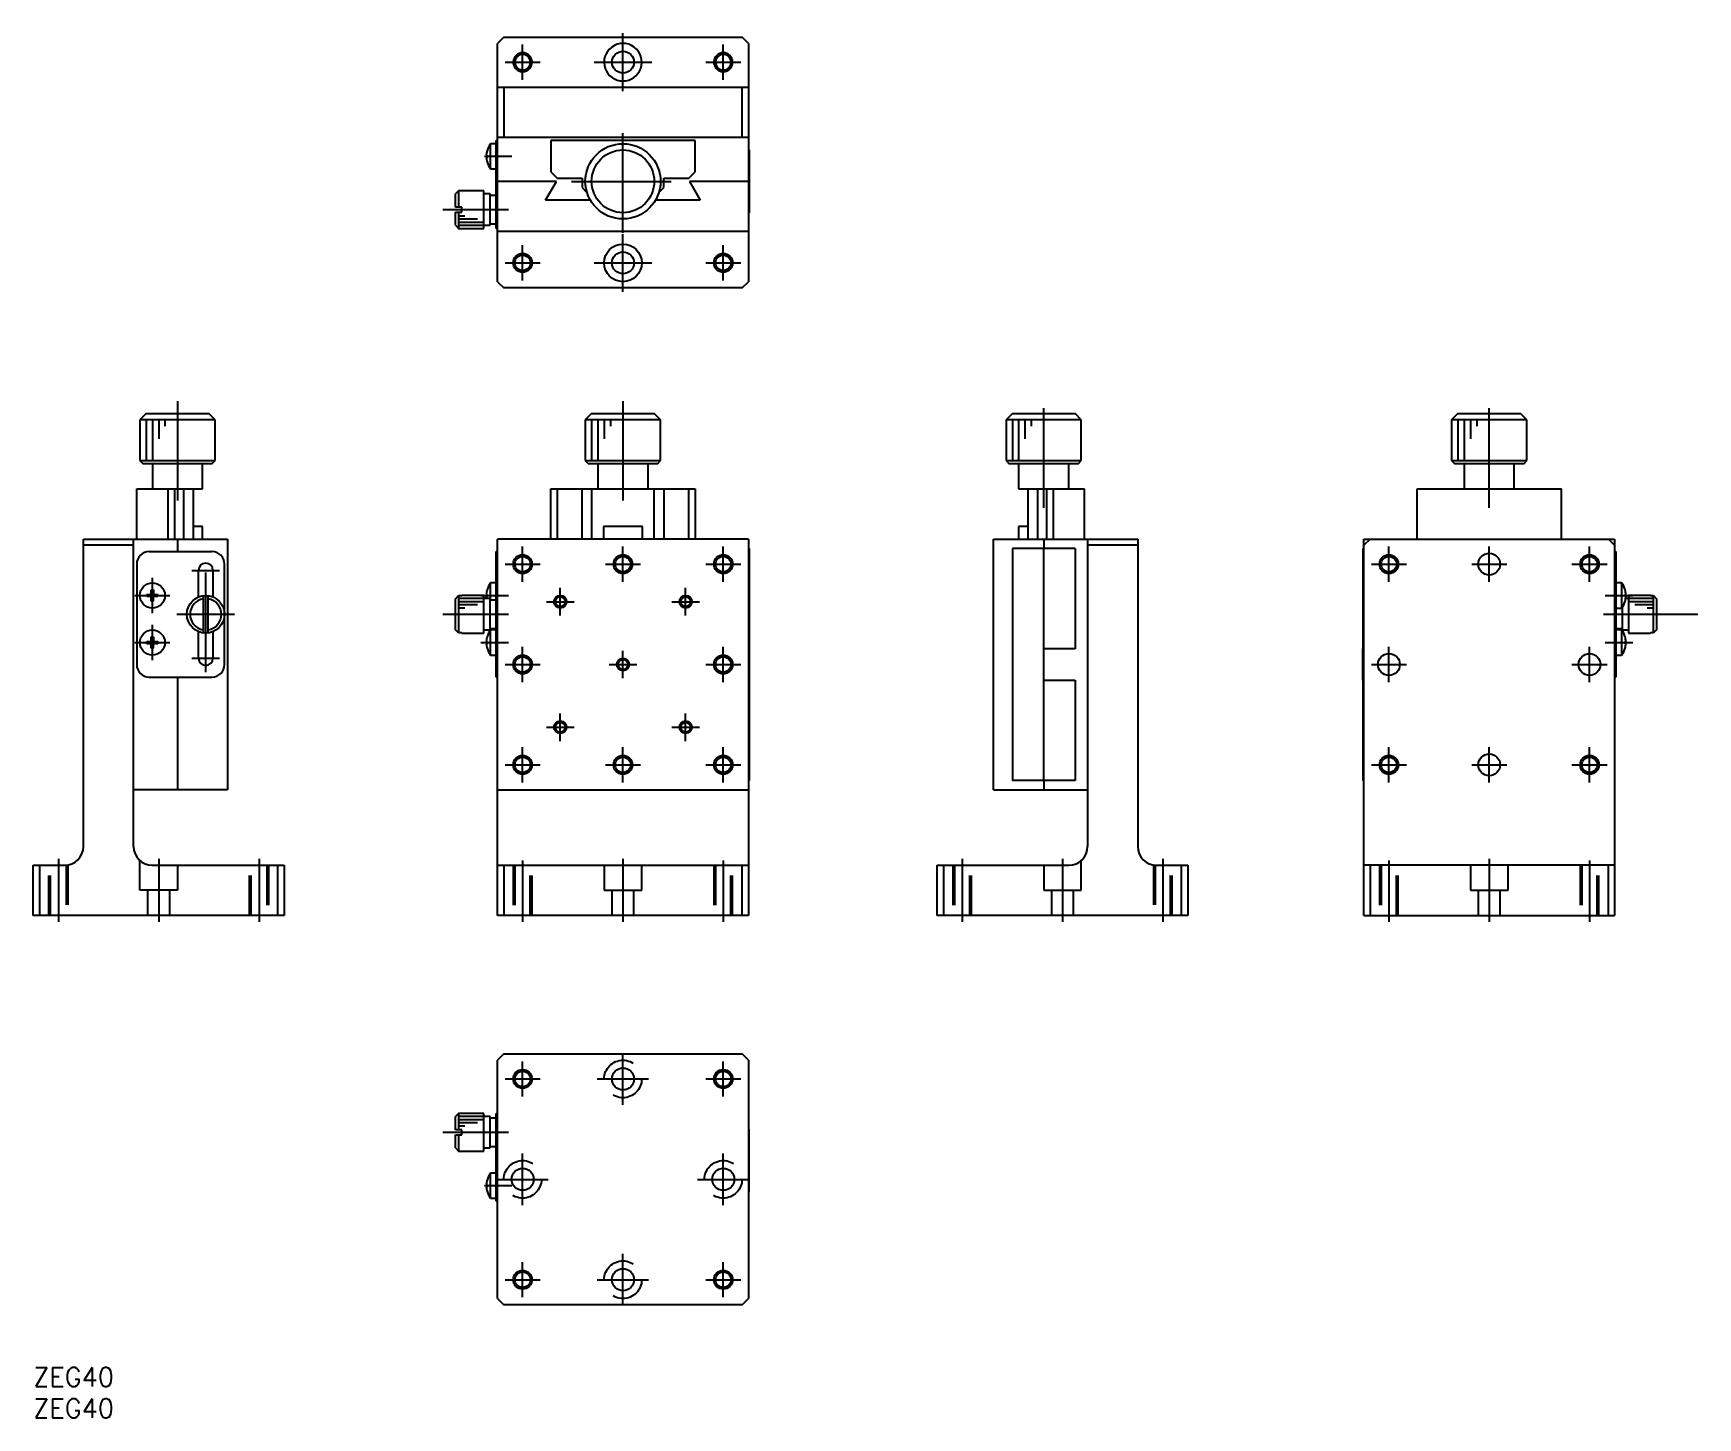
# Model space of a CAD drawing. Extents: x 0 to 265, y -8 to 213.
import ezdxf

# ---------------------------------------------------------------- set-up
doc = ezdxf.new("R2010")
doc.units = 0
doc.header["$LTSCALE"] = 0.5
doc.linetypes.add('CENTER', pattern=[50.8, 31.75, -6.35, 6.35, -6.35])
doc.linetypes.add('DASHED', pattern=[19.05, 12.7, -6.35])
for name, color, linetype in [('MSM_CENTER', 1, 'CENTER'), ('MSM_CONTINUOUS', 7, 'CONTINUOUS'), ('MSM_DASHED', 4, 'DASHED'), ('MSM_NARROW', 5, 'CONTINUOUS'), ('MSM_PART_NUMBER', 7, 'CONTINUOUS')]:
    doc.layers.add(name, color=color, linetype=linetype)
doc.styles.get("Standard").update_dxf_attribs({"font": 'txt.shx', "height": 3, "bigfont": 'bigfont.shx'})

# ---------------------------------------------------------------- blocks, each defined once
blk = doc.blocks.new('*U2')
at = {"layer": 'MSM_PART_NUMBER'}
blk.add_text('ZEG40', height=3, dxfattribs=at).set_placement((0, -3))
blk = doc.blocks.new('*U3')
at = {"layer": 'MSM_PART_NUMBER'}
blk.add_text('ZEG40', height=3, dxfattribs=at).set_placement((0, -8))

msp = doc.modelspace()

# ---------------------------------------------------------------- linework, layer by layer
at = {"layer": 'MSM_CENTER'}
for p, q in [((94.043134, 203.506027), (94.043134, 212.706042)), ((78.043134, 205.30611), (78.043134, 210.906841)), ((110.043134, 205.30611), (110.043134, 210.906841)), ((75.242768, 208.106475), (80.843499, 208.106475)), ((89.443127, 208.106034), (98.643141, 208.106034)), ((107.242768, 208.106475), (112.843499, 208.106475)), ((94.043136, 180.90602), (94.043136, 197.30602)), ((71.945135, 193.106019), (76.345135, 193.106019)), ((85.843136, 189.10602), (102.243136, 189.10602)), ((65.343134, 184.606019), (75.793134, 184.606019)), ((94.043134, 171.506019), (94.043134, 180.706019)), ((78.043134, 173.306019), (78.043134, 178.906019)), ((110.043134, 173.306019), (110.043134, 178.906019)), ((75.243134, 176.106019), (80.843134, 176.106019)), ((89.443134, 176.106019), (98.643134, 176.106019)), ((107.243134, 176.106019), (112.843134, 176.106019)), ((22.999999, 154.078997), (22.999999, 137.078997)), ((94.043136, 154.078997), (94.043136, 137.078997)), ((161.151239, 137.078997), (161.151239, 154.078997)), ((232.207365, 137.078997), (232.207365, 154.078997)), ((78.043135, 125.278996), (78.043135, 130.878996)), ((94.043135, 125.278996), (94.043135, 130.878996)), ((110.043135, 125.278996), (110.043135, 130.878996)), ((216.207367, 125.278997), (216.207367, 130.878997)), ((232.207367, 125.278997), (232.207367, 130.878997)), ((248.207367, 125.278997), (248.207367, 130.878997)), ((27.5, 110.878997), (27.5, 129.278997)), ((75.243135, 128.078996), (80.843135, 128.078996)), ((91.243135, 128.078996), (96.843135, 128.078996)), ((107.243135, 128.078996), (112.843135, 128.078996)), ((213.407367, 128.078997), (219.007367, 128.078997)), ((229.407367, 128.078997), (235.007367, 128.078997)), ((245.407367, 128.078997), (251.007367, 128.078997)), ((19, 120.278997), (19, 125.878997)), ((25.3, 127.078997), (29.7, 127.078997)), ((16.2, 123.078997), (21.8, 123.078997)), ((71.373612, 123.078997), (75.773612, 123.078997)), ((84.043135, 119.878996), (84.043135, 124.278996)), ((104.043135, 119.878996), (104.043135, 124.278996)), ((250.687625, 123.078997), (255.087625, 123.078997)), ((22.9, 120.078996), (32.1, 120.078996)), ((65.343134, 120.078996), (75.793134, 120.078996)), ((81.843135, 122.078996), (86.243135, 122.078996)), ((101.843135, 122.078996), (106.243135, 122.078996)), ((250.457366, 120.078996), (265.457366, 120.078996)), ((19, 112.778997), (19, 118.378997)), ((16.2, 115.578997), (21.8, 115.578997)), ((71.373612, 115.578997), (75.773612, 115.578997)), ((78.043135, 109.278996), (78.043135, 114.878996)), ((94.043135, 109.878996), (94.043135, 114.278996)), ((110.043135, 109.278996), (110.043135, 114.878996)), ((216.207367, 109.278997), (216.207367, 114.878997)), ((248.207367, 109.278997), (248.207367, 114.878997)), ((250.687625, 115.578997), (255.087625, 115.578997)), ((25.3, 113.078997), (29.7, 113.078997)), ((75.243135, 112.078996), (80.843135, 112.078996)), ((91.843135, 112.078996), (96.243135, 112.078996)), ((107.243135, 112.078996), (112.843135, 112.078996)), ((213.407367, 112.078997), (219.007367, 112.078997)), ((245.407367, 112.078997), (251.007367, 112.078997)), ((84.043135, 99.878996), (84.043135, 104.278996)), ((104.043135, 99.878996), (104.043135, 104.278996)), ((81.843135, 102.078996), (86.243135, 102.078996)), ((101.843135, 102.078996), (106.243135, 102.078996)), ((78.043135, 93.278996), (78.043135, 98.878996)), ((94.043135, 93.278996), (94.043135, 98.878996)), ((110.043135, 93.278996), (110.043135, 98.878996)), ((216.207367, 93.278997), (216.207367, 98.878997)), ((232.207367, 93.278997), (232.207367, 98.878997)), ((248.207367, 93.278997), (248.207367, 98.878997)), ((75.243135, 96.078996), (80.843135, 96.078996)), ((91.243135, 96.078996), (96.843135, 96.078996)), ((107.243135, 96.078996), (112.843135, 96.078996)), ((213.407367, 96.078997), (219.007367, 96.078997)), ((229.407367, 96.078997), (235.007367, 96.078997)), ((245.407367, 96.078997), (251.007367, 96.078997)), ((4, 81.078997), (4, 71.078997)), ((20, 81.078997), (20, 71.078997)), ((36, 81.078997), (36, 71.078997)), ((78.043134, 80.836766), (78.043134, 71.078997)), ((94.043134, 81.078997), (94.043134, 71.078997)), ((110.043134, 80.828729), (110.043134, 71.078997)), ((148.151238, 81.078997), (148.151238, 71.078997)), ((164.151238, 81.078997), (164.151238, 71.078997)), ((180.151238, 81.078997), (180.151238, 71.078997)), ((216.207367, 80.836766), (216.207367, 71.078997)), ((232.207367, 81.078997), (232.207367, 71.078997)), ((248.207367, 80.828729), (248.207367, 71.078997)), ((78.043134, 43.2), (78.043134, 48.8)), ((94.043134, 41.9), (94.043134, 50.1)), ((110.043134, 43.2), (110.043134, 48.8)), ((75.243134, 46), (80.843134, 46)), ((89.943134, 46), (98.143134, 46)), ((107.243134, 46), (112.843134, 46)), ((65.343134, 37.5), (75.793134, 37.5)), ((78.043134, 25.9), (78.043134, 34.1)), ((110.043134, 25.9), (110.043134, 34.1)), ((73.943134, 30), (82.143134, 30)), ((105.943134, 30), (114.143134, 30)), ((71.945135, 29), (76.345135, 29)), ((78.043134, 11.2), (78.043134, 16.8)), ((94.043134, 9.9), (94.043134, 18.1)), ((110.043134, 11.2), (110.043134, 16.8)), ((75.243134, 14), (80.843134, 14)), ((89.943134, 14), (98.143134, 14)), ((107.243134, 14), (112.843134, 14))]:
    msp.add_line(p, q, dxfattribs=at)
at = {"layer": 'MSM_CONTINUOUS'}
for p, q in [((75.043134, 212.106019), (74.043134, 211.106019)), ((74.043134, 173.106019), (74.043134, 211.106019)), ((75.043134, 212.106019), (113.043134, 212.106019)), ((114.043134, 211.106019), (113.043134, 212.106019)), ((114.043134, 211.106019), (114.043134, 173.106019)), ((78.721808, 207.056304), (78.793134, 207.106019)), ((110.721808, 207.056304), (110.793134, 207.106019)), ((78.492051, 206.939411), (78.622433, 206.998361)), ((78.622433, 206.998361), (78.721808, 207.056304)), ((110.492051, 206.939411), (110.622433, 206.998361)), ((110.622433, 206.998361), (110.721808, 207.056304)), ((74.043134, 204.106019), (114.043134, 204.106019)), ((75.043134, 204.106019), (75.043134, 196.106019)), ((113.043134, 196.106019), (113.043134, 204.106019)), ((72.36899, 193.994635), (72.373612, 193.99238)), ((73.843134, 195.106019), (72.945135, 195.106019)), ((72.945135, 191.106019), (72.945135, 195.106019)), ((73.843134, 195.606019), (74.043134, 195.606019)), ((73.843134, 181.606019), (73.843134, 195.606019)), ((114.043135, 196.106019), (74.043134, 196.106019)), ((82.543136, 195.606021), (82.543136, 190.60602)), ((105.543136, 195.606021), (82.543136, 195.606021)), ((105.543136, 190.60602), (105.543136, 195.606021)), ((114.043135, 194.106019), (114.193135, 194.106019)), ((114.193135, 194.106019), (114.193135, 184.106019)), ((72.253275, 193.286019), (72.373612, 193.286019)), ((72.373612, 192.926019), (72.253275, 192.926019)), ((72.373612, 192.219657), (72.36899, 192.217403)), ((72.373612, 193.286019), (72.373612, 192.926019)), ((72.945135, 191.106019), (73.843134, 191.106019)), ((83.433136, 189.106019), (74.043134, 189.106019)), ((81.701085, 186.106019), (83.433136, 189.106019)), ((82.543136, 190.60602), (83.543136, 189.60602)), ((83.543136, 189.60602), (87.543137, 189.60602)), ((87.543137, 189.60602), (87.543137, 188.106021)), ((100.543135, 188.106021), (100.543135, 189.60602)), ((100.543135, 189.60602), (104.543136, 189.60602)), ((104.543136, 189.60602), (105.543136, 190.60602)), ((114.193135, 189.106019), (104.653135, 189.106019)), ((104.653136, 189.106019), (106.385187, 186.106019)), ((67.843134, 187.606019), (67.343134, 187.106019)), ((67.343134, 185.006019), (67.343134, 187.106019)), ((67.843134, 187.606019), (67.843134, 185.006019)), ((71.843134, 187.606019), (67.843134, 187.606019)), ((71.843134, 181.606019), (71.843134, 187.606019)), ((72.843134, 187.106019), (71.843134, 187.106019)), ((72.843134, 182.106019), (72.843134, 187.106019)), ((73.843134, 186.85602), (72.843134, 186.85602)), ((88.846984, 186.106019), (81.701084, 186.106019)), ((87.543137, 188.106021), (88.308821, 187.340336)), ((106.385187, 186.106019), (99.239288, 186.106019)), ((99.77745, 187.340336), (100.543135, 188.106021)), ((68.343134, 185.006019), (67.343134, 185.006019)), ((67.343134, 182.106019), (67.343134, 184.206019)), ((67.343134, 184.206019), (68.343134, 184.206019)), ((67.843134, 184.206019), (67.843134, 181.606019)), ((68.343134, 184.206019), (68.343134, 185.006019)), ((114.043135, 184.106019), (114.193135, 184.106019)), ((67.343134, 182.106019), (67.843134, 181.606019)), ((67.843134, 181.606019), (71.843134, 181.606019)), ((71.843134, 182.106019), (72.843134, 182.106019)), ((72.843134, 182.35602), (73.843134, 182.35602)), ((74.043134, 181.606019), (73.843134, 181.606019)), ((114.043135, 181.106019), (74.043135, 181.106019)), ((74.043134, 173.106019), (75.043134, 172.106019)), ((113.043134, 172.106019), (114.043134, 173.106019)), ((113.043134, 172.106019), (75.043134, 172.106019)), ((17.999999, 152.078997), (16.999999, 151.078997)), ((17.999999, 152.078997), (27.999999, 152.078997)), ((28.999999, 151.078997), (27.999999, 152.078997)), ((89.043136, 152.078997), (88.043136, 151.078997)), ((89.043136, 152.078997), (99.043136, 152.078997)), ((100.043136, 151.078997), (99.043136, 152.078997)), ((156.151239, 152.078997), (155.151239, 151.078997)), ((156.151239, 152.078997), (166.151239, 152.078997)), ((167.151239, 151.078997), (166.151239, 152.078997)), ((227.207365, 152.078997), (226.207365, 151.078997)), ((227.207365, 152.078997), (237.207365, 152.078997)), ((238.207365, 151.078997), (237.207365, 152.078997)), ((28.999999, 151.078997), (16.999999, 151.078997)), ((16.999999, 151.078997), (16.999999, 144.578997)), ((28.999999, 144.578997), (28.999999, 151.078997)), ((100.043136, 151.078997), (88.043136, 151.078997)), ((88.043136, 151.078997), (88.043136, 144.578997)), ((100.043136, 144.578997), (100.043136, 151.078997)), ((167.151239, 151.078997), (155.151239, 151.078997)), ((155.151239, 151.078997), (155.151239, 144.578997)), ((167.151239, 144.578997), (167.151239, 151.078997)), ((226.207365, 151.078997), (226.207365, 144.578997)), ((238.207365, 151.078997), (226.207365, 151.078997)), ((238.207365, 144.578997), (238.207365, 151.078997)), ((16.999999, 144.578997), (28.999999, 144.578997)), ((16.999999, 144.578997), (17.499999, 144.078997)), ((28.499999, 144.078997), (17.499999, 144.078997)), ((18.999999, 144.078997), (18.999999, 140.078997)), ((26.999999, 140.078997), (26.999999, 144.078997)), ((28.499999, 144.078997), (28.999999, 144.578997)), ((88.043136, 144.578997), (100.043136, 144.578997)), ((88.043136, 144.578997), (88.543136, 144.078997)), ((99.543136, 144.078997), (88.543136, 144.078997)), ((90.043136, 144.078997), (90.043136, 140.078997)), ((98.043136, 140.078997), (98.043136, 144.078997)), ((99.543136, 144.078997), (100.043136, 144.578997)), ((155.151239, 144.578997), (167.151239, 144.578997)), ((155.151239, 144.578997), (155.651239, 144.078997)), ((166.651239, 144.078997), (155.651239, 144.078997)), ((157.151239, 144.078997), (157.151239, 140.078997)), ((165.151239, 140.078997), (165.151239, 144.078997)), ((166.651239, 144.078997), (167.151239, 144.578997)), ((226.207365, 144.578997), (226.707365, 144.078997)), ((226.207365, 144.578997), (238.207365, 144.578997)), ((237.707365, 144.078997), (226.707365, 144.078997)), ((228.207365, 144.078997), (228.207365, 140.078997)), ((236.207365, 140.078997), (236.207365, 144.078997)), ((237.707365, 144.078997), (238.207365, 144.578997)), ((16.499998, 132.078997), (16.499998, 140.078997)), ((16.499998, 140.078997), (26.999999, 140.078997)), ((21.499999, 132.078997), (21.499999, 140.078997)), ((22.499999, 140.078997), (22.499999, 132.078997)), ((23.999998, 132.078997), (23.999998, 140.078997)), ((25.499998, 140.078997), (25.499998, 132.078997)), ((82.543136, 132.078997), (82.543136, 140.078997)), ((82.543136, 140.078997), (105.543136, 140.078997)), ((83.543136, 140.078997), (83.543136, 132.078997)), ((87.543137, 132.078997), (87.543137, 140.078997)), ((89.043137, 140.078997), (89.043137, 132.078997)), ((99.043135, 132.078997), (99.043135, 140.078997)), ((100.543135, 140.078997), (100.543135, 132.078997)), ((104.543136, 132.078997), (104.543136, 140.078997)), ((105.543136, 140.078997), (105.543136, 132.078997)), ((157.151239, 140.078997), (167.65124, 140.078997)), ((158.65124, 132.078997), (158.65124, 140.078997)), ((160.15124, 140.078997), (160.15124, 132.078997)), ((161.651239, 132.078997), (161.651239, 140.078997)), ((162.651239, 140.078997), (162.651239, 132.078997)), ((167.65124, 132.078997), (167.65124, 140.078997)), ((220.707365, 132.078997), (220.707365, 140.078997)), ((220.707365, 140.078997), (243.707365, 140.078997)), ((243.707365, 132.078997), (243.707365, 140.078997)), ((26.999999, 134.078997), (25.499998, 134.078997)), ((26.999999, 132.078997), (26.999999, 134.078997)), ((90.920636, 134.078997), (90.920636, 132.078997)), ((97.165636, 134.078997), (90.920636, 134.078997)), ((97.165636, 132.078997), (97.165636, 134.078997)), ((158.65124, 134.078997), (157.151239, 134.078997)), ((157.151239, 134.078997), (157.151239, 132.078997)), ((8, 132.078997), (31, 132.078997)), ((8, 83.078997), (8, 132.078997)), ((16, 131.078997), (8, 131.078997)), ((16, 83.078997), (16, 132.078997)), ((18.5, 130.078997), (28.5, 130.078997)), ((23, 132.078997), (23, 130.078997)), ((31, 132.078996), (31, 92.078996)), ((73.843134, 130.078997), (74.043134, 130.078997)), ((73.843134, 110.078997), (73.843134, 130.078997)), ((74.043134, 72.078997), (74.043134, 132.078996)), ((114.043135, 132.078996), (74.043135, 132.078996)), ((114.043134, 132.078996), (114.043134, 72.078997)), ((114.043135, 130.578996), (114.193135, 130.578996)), ((114.193135, 130.578996), (114.193135, 93.578996)), ((153.151238, 132.078997), (176.151238, 132.078997)), ((153.151238, 92.078996), (153.151238, 132.078996)), ((156.151238, 130.578996), (156.151238, 93.578996)), ((166.151238, 130.578996), (156.151238, 130.578996)), ((161.151238, 132.078997), (161.151238, 130.588996)), ((161.151238, 93.578996), (161.151238, 130.578996)), ((166.151238, 130.578996), (166.151238, 114.578996)), ((168.151238, 132.078997), (168.151238, 83.078997)), ((176.151238, 131.078997), (168.151238, 131.078997)), ((176.151238, 132.078997), (176.151238, 83.078997)), ((212.057366, 130.578996), (212.057366, 114.578996)), ((212.207366, 130.578996), (212.057366, 130.578996)), ((212.207366, 132.078997), (252.207367, 132.078997)), ((213.207367, 132.078997), (212.207367, 131.078997)), ((212.207367, 72.078997), (212.207367, 132.078997)), ((252.207367, 131.078997), (251.207367, 132.078997)), ((252.207367, 132.078997), (252.207367, 72.078997)), ((252.207367, 130.078997), (252.407367, 130.078997)), ((252.407367, 130.078997), (252.407367, 110.078997)), ((16.5, 128.078997), (16.5, 112.078997)), ((30.5, 112.078997), (30.5, 128.078997)), ((26.35, 122.849826), (26.35, 127.078997)), ((28.65, 127.078997), (28.65, 122.849826)), ((73.843134, 125.078997), (72.945135, 125.078997)), ((72.945135, 122.328996), (72.945135, 125.078997)), ((253.305366, 125.078997), (252.407367, 125.078997)), ((253.305366, 125.078997), (253.305366, 121.078997)), ((18.113638, 122.898997), (18.113638, 123.258997)), ((18.113638, 123.258997), (18.82, 123.258997)), ((18.82, 122.898997), (18.113638, 122.898997)), ((18.82, 123.965358), (19.18, 123.965358)), ((18.82, 123.258997), (18.82, 123.965358)), ((18.830372, 123.248625), (18.82, 123.258997)), ((18.830372, 122.909369), (18.82, 122.898997)), ((18.82, 122.192635), (18.82, 122.898997)), ((19.18, 122.192635), (18.82, 122.192635)), ((18.830372, 122.909369), (18.830372, 123.248625)), ((18.830372, 123.248625), (19.169628, 123.248625)), ((19.169628, 122.909369), (18.830372, 122.909369)), ((19.169628, 123.248625), (19.18, 123.258997)), ((19.169628, 123.248625), (19.169628, 122.909369)), ((19.169628, 122.909369), (19.18, 122.898997)), ((19.18, 123.965358), (19.18, 123.258997)), ((19.18, 123.258997), (19.886361, 123.258997)), ((19.886361, 122.898997), (19.18, 122.898997)), ((19.18, 122.192635), (19.18, 122.898997)), ((19.886361, 123.258997), (19.886361, 122.898997)), ((27.1, 123.05221), (27.1, 117.105782)), ((27.9, 117.105782), (27.9, 123.05221)), ((67.343134, 122.546788), (67.843134, 123.05221)), ((67.343134, 117.611203), (67.343134, 122.546788)), ((67.843134, 123.05221), (67.843134, 117.105782)), ((67.843134, 123.05221), (68.343134, 123.05221)), ((68.343134, 123.05221), (68.343134, 123.078996)), ((71.843134, 123.078996), (68.343134, 123.078996)), ((71.843134, 117.078996), (71.843134, 123.078996)), ((72.843134, 122.578996), (71.843134, 122.578996)), ((72.253275, 123.258997), (72.373612, 123.258997)), ((72.373612, 122.898997), (72.253275, 122.898997)), ((72.36899, 123.967613), (72.373612, 123.965358)), ((72.373612, 123.258997), (72.373612, 122.898997)), ((72.843134, 117.578996), (72.843134, 122.578996)), ((73.843134, 122.328996), (72.843134, 122.328996)), ((253.876888, 123.965358), (253.881511, 123.967613)), ((253.876888, 122.898997), (253.876888, 123.258997)), ((253.876888, 123.258997), (253.997226, 123.258997)), ((253.997226, 122.898997), (253.876888, 122.898997)), ((253.881511, 122.190381), (253.876888, 122.192635)), ((254.407367, 122.578996), (253.962933, 122.578996)), ((254.407367, 123.078996), (254.407367, 117.078996)), ((257.907367, 123.078996), (254.407367, 123.078996)), ((257.907367, 123.078996), (257.907367, 123.05221)), ((257.907367, 123.05221), (258.407367, 123.05221)), ((258.407367, 117.105782), (258.407367, 123.05221)), ((258.407367, 123.05221), (258.907367, 122.546788)), ((258.907367, 122.546788), (258.907367, 117.611203)), ((252.407367, 121.078997), (253.305366, 121.078997)), ((253.407367, 121.213521), (253.407367, 117.578996)), ((26.35, 113.078997), (26.35, 117.308166)), ((28.65, 117.308166), (28.65, 113.078997)), ((67.843134, 117.105782), (67.343134, 117.611203)), ((68.343134, 117.105782), (67.843134, 117.105782)), ((68.343134, 117.078996), (68.343134, 117.105782)), ((68.343134, 117.078996), (71.843134, 117.078996)), ((71.843134, 117.578996), (72.843134, 117.578996)), ((72.843134, 117.828996), (73.843134, 117.828996)), ((73.843134, 117.578997), (72.945135, 117.578997)), ((72.945135, 113.578997), (72.945135, 117.578997)), ((252.407367, 117.828996), (253.407367, 117.828996)), ((253.305366, 117.578997), (252.407367, 117.578997)), ((253.305366, 117.578997), (253.305366, 113.578997)), ((253.407367, 117.578996), (254.407367, 117.578996)), ((254.407367, 117.078996), (257.907367, 117.078996)), ((258.407367, 117.105782), (257.907367, 117.105782)), ((257.907367, 117.105782), (257.907367, 117.078996)), ((258.907367, 117.611203), (258.407367, 117.105782)), ((18.113638, 115.398997), (18.113638, 115.758997)), ((18.113638, 115.758997), (18.82, 115.758997)), ((18.82, 115.398997), (18.113638, 115.398997)), ((18.82, 116.465358), (19.18, 116.465358)), ((18.82, 115.758997), (18.82, 116.465358)), ((18.830372, 115.748625), (18.82, 115.758997)), ((18.830372, 115.409369), (18.82, 115.398997)), ((18.82, 114.692635), (18.82, 115.398997)), ((19.18, 114.692635), (18.82, 114.692635)), ((18.830372, 115.409369), (18.830372, 115.748625)), ((18.830372, 115.748625), (19.169628, 115.748625)), ((19.169628, 115.409369), (18.830372, 115.409369)), ((19.169628, 115.748625), (19.18, 115.758997)), ((19.169628, 115.748625), (19.169628, 115.409369)), ((19.169628, 115.409369), (19.18, 115.398997)), ((19.18, 116.465358), (19.18, 115.758997)), ((19.18, 115.758997), (19.886361, 115.758997)), ((19.886361, 115.398997), (19.18, 115.398997)), ((19.18, 114.692635), (19.18, 115.398997)), ((19.886361, 115.758997), (19.886361, 115.398997)), ((72.253275, 115.758997), (72.373612, 115.758997)), ((72.373612, 115.398997), (72.253275, 115.398997)), ((72.36899, 116.467613), (72.373612, 116.465358)), ((72.373612, 114.692635), (72.36899, 114.690381)), ((72.373612, 115.758997), (72.373612, 115.398997)), ((166.151238, 114.578996), (161.151238, 114.578996)), ((212.207366, 114.578996), (212.057366, 114.578996)), ((212.057366, 109.588996), (212.057366, 114.568996)), ((253.876888, 116.465358), (253.881511, 116.467613)), ((253.876888, 115.398997), (253.876888, 115.758997)), ((253.876888, 115.758997), (253.997226, 115.758997)), ((253.997226, 115.398997), (253.876888, 115.398997)), ((253.881511, 114.690381), (253.876888, 114.692635)), ((72.945135, 113.578997), (73.843134, 113.578997)), ((252.407367, 113.578997), (253.305366, 113.578997)), ((18.5, 110.078997), (28.5, 110.078997)), ((23, 110.078997), (23, 92.078996)), ((74.043134, 110.078997), (73.843134, 110.078997)), ((161.151238, 109.578996), (166.151238, 109.578996)), ((166.151238, 109.578996), (166.151238, 93.578996)), ((212.057366, 109.578996), (212.057366, 93.578996)), ((212.207366, 109.578996), (212.057366, 109.578996)), ((252.407367, 110.078997), (252.207367, 110.078997)), ((114.193135, 93.578996), (114.043135, 93.578996)), ((166.151238, 93.578996), (156.151238, 93.578996)), ((161.151238, 93.568996), (161.151238, 92.078996)), ((212.207366, 93.578996), (212.057366, 93.578996)), ((31, 92.078996), (16, 92.078996)), ((74.043135, 92.078996), (114.043135, 92.078996)), ((153.151238, 92.078996), (168.151238, 92.078996)), ((0, 72.078997), (0, 80.078997)), ((0, 80.078997), (5, 80.078997)), ((1, 80.078997), (1, 72.078997)), ((19, 80.078997), (40, 80.078997)), ((39, 72.078997), (39, 80.078997)), ((40, 80.078997), (40, 72.078997)), ((74.043134, 80.078997), (114.043134, 80.078997)), ((75.043134, 80.078997), (75.043134, 72.078997)), ((113.043134, 72.078997), (113.043134, 80.078997)), ((144.151238, 72.078997), (144.151238, 80.078997)), ((144.151238, 80.078997), (165.151238, 80.078997)), ((145.151238, 80.078997), (145.151238, 72.078997)), ((179.151238, 80.078997), (184.151238, 80.078997)), ((183.151238, 72.078997), (183.151238, 80.078997)), ((184.151238, 80.078997), (184.151238, 72.078997)), ((252.207367, 80.078997), (212.207367, 80.078997)), ((213.207367, 80.078997), (213.207367, 72.078997)), ((251.207367, 72.078997), (251.207367, 80.078997)), ((40, 72.078997), (0, 72.078997)), ((114.043134, 72.078997), (74.043134, 72.078997)), ((184.151238, 72.078997), (144.151238, 72.078997)), ((212.207367, 72.078997), (252.207367, 72.078997)), ((75.043134, 50), (74.043134, 49)), ((74.043134, 11), (74.043134, 49)), ((75.043134, 50), (113.043134, 50)), ((114.043134, 49), (113.043134, 50)), ((114.043134, 49), (114.043134, 11)), ((67.843134, 40.5), (67.343134, 40)), ((67.343134, 37.9), (67.343134, 40)), ((67.843134, 40.5), (67.843134, 37.9)), ((71.843134, 40.5), (67.843134, 40.5)), ((71.843134, 34.5), (71.843134, 40.5)), ((72.843134, 40), (71.843134, 40)), ((72.843134, 35), (72.843134, 40)), ((73.843134, 40.5), (74.043134, 40.5)), ((73.843134, 26.5), (73.843134, 40.5)), ((68.343134, 37.9), (67.343134, 37.9)), ((68.343134, 37.1), (68.343134, 37.9)), ((73.843134, 39.749999), (72.843134, 39.749999)), ((114.193135, 38), (114.043135, 38)), ((114.193135, 28), (114.193135, 38)), ((67.343134, 35), (67.343134, 37.1)), ((67.343134, 37.1), (68.343134, 37.1)), ((67.343134, 35), (67.843134, 34.5)), ((67.843134, 37.1), (67.843134, 34.5)), ((71.843134, 35), (72.843134, 35)), ((72.843134, 35.249999), (73.843134, 35.249999)), ((67.843134, 34.5), (71.843134, 34.5)), ((114.043135, 33), (114.193135, 33)), ((72.36899, 29.888616), (72.373612, 29.886362)), ((72.945135, 27), (72.945135, 31)), ((73.843134, 31), (72.945135, 31)), ((72.253275, 29.18), (72.373612, 29.18)), ((72.373612, 28.82), (72.253275, 28.82)), ((72.373612, 28.113639), (72.36899, 28.111384)), ((72.373612, 29.18), (72.373612, 28.82)), ((72.945135, 27), (73.843134, 27)), ((114.043135, 28), (114.193135, 28)), ((74.043134, 26.5), (73.843134, 26.5)), ((74.043134, 11), (75.043134, 10)), ((113.043134, 10), (114.043134, 11)), ((113.043134, 10), (75.043134, 10))]:
    msp.add_line(p, q, dxfattribs=at)
for centre, radius in [((94.043134, 208.106019), 1.75), ((94.043136, 189.10602), 6), ((94.043136, 189.10602), 5), ((94.043134, 176.106019), 3), ((78.043134, 176.106019), 1.2295), ((94.043134, 176.106019), 1.75), ((110.043134, 176.106019), 1.2295), ((78.043135, 128.078996), 1.2295), ((94.043135, 128.078996), 1.2295), ((110.043135, 128.078996), 1.2295), ((216.207367, 128.078997), 1.2295), ((232.207367, 128.078997), 1.75), ((248.207367, 128.078997), 1.2295), ((19, 123.078997), 2), ((27.5, 120.078996), 3), ((84.043135, 122.078996), 0.7835), ((104.043135, 122.078996), 0.7835), ((19, 115.578997), 2), ((78.043135, 112.078996), 1.2295), ((94.043135, 112.078996), 0.7835), ((110.043135, 112.078996), 1.2295), ((216.207367, 112.078997), 1.75), ((248.207367, 112.078997), 1.75), ((84.043135, 102.078996), 0.7835), ((104.043135, 102.078996), 0.7835), ((78.043135, 96.078996), 1.2295), ((94.043135, 96.078996), 1.2295), ((110.043135, 96.078996), 1.2295), ((216.207367, 96.078997), 1.2295), ((232.207367, 96.078997), 1.75), ((248.207367, 96.078997), 1.2295), ((78.043134, 46), 1.2295), ((94.043134, 46), 1.75), ((110.043134, 46), 1.2295), ((78.043134, 30), 1.75), ((110.043134, 30), 1.75), ((78.043134, 14), 1.2295), ((94.043134, 14), 1.75), ((110.043134, 14), 1.2295)]:
    msp.add_circle(centre, radius, dxfattribs=at)
for centre, radius, start, end in [((94.043134, 208.106019), 3, 340.528779, 199.471221), ((78.043134, 208.106019), 1.25, 306.869898, 233.130102), ((78.043131, 208.106014), 1.249995, 233.13006458, 269.22810873), ((94.043134, 208.106034), 3.000005, 199.471504, 340.528496), ((110.043134, 208.106019), 1.25, 306.869898, 233.130102), ((110.043131, 208.106014), 1.249995, 233.13006458, 269.22810873), ((78.043111, 208.106161), 1.250141, 269.22914923, 291.04564536), ((110.043111, 208.106161), 1.250141, 269.22914923, 291.04564536), ((75.443134, 193.106019), 3.194933, 163.893288, 176.770291), ((75.443134, 193.106019), 3.2, 141.317813, 163.877467), ((75.443134, 193.106019), 3.194933, 183.229709, 196.106712), ((75.443134, 193.106019), 3.2, 196.122533, 218.682187), ((18.5, 128.078997), 2, 90, 180), ((28.5, 128.078997), 2, 0, 90), ((27.5, 127.078997), 1.15, 0, 180), ((75.443134, 123.078997), 3.2, 141.317813, 163.877467), ((250.807367, 123.078997), 3.2, 16.122533, 38.682187), ((27.5, 120.078996), 2.5, 99.206896, 260.793104), ((27.5, 120.078996), 2.5, 279.206896, 80.793104), ((75.443134, 123.078997), 3.194933, 163.893288, 176.770291), ((75.443134, 123.078997), 3.194933, 183.229709, 189.003691), ((250.807367, 123.078997), 3.2, 321.317813, 343.877467), ((250.807367, 123.078997), 3.194933, 3.229709, 16.106712), ((250.807367, 123.078997), 3.194933, 343.893288, 356.770291), ((75.443134, 115.578997), 3.2, 141.317813, 163.877467), ((250.807367, 115.578997), 3.2, 16.122533, 38.682187), ((75.443134, 115.578997), 3.194933, 163.893288, 176.770291), ((75.443134, 115.578997), 3.194933, 183.229709, 196.106712), ((75.443134, 115.578997), 3.2, 196.122533, 218.682187), ((250.807367, 115.578997), 3.2, 321.317813, 343.877467), ((250.807367, 115.578997), 3.194933, 3.229709, 16.106712), ((250.807367, 115.578997), 3.194933, 343.893288, 356.770291), ((18.5, 112.078997), 2, 180, 270), ((27.5, 113.078997), 1.15, 180, 0), ((28.5, 112.078997), 2, 270, 0), ((5, 83.078997), 3, 270, 0), ((19, 83.078997), 3, 180, 270), ((165.151238, 83.078997), 3, 270, 0), ((179.151238, 83.078997), 3, 180, 270), ((75.443134, 29), 3.194933, 163.893288, 176.770291), ((75.443134, 29), 3.2, 141.317813, 163.877467), ((75.443134, 29), 3.194933, 183.229709, 196.106712), ((75.443134, 29), 3.2, 196.122533, 218.682187)]:
    msp.add_arc(centre, radius, start, end, dxfattribs=at)
at = {"layer": 'MSM_DASHED'}
for p, q in [((2.500005, 72.078997), (2.500005, 80.078997)), ((2.7705, 72.078997), (2.7705, 80.078997)), ((5.2295, 80.087788), (5.2295, 72.078997)), ((5.499995, 80.120956), (5.499995, 72.078997)), ((17, 76.078997), (17, 80.842557)), ((23, 80.078997), (23, 76.078997)), ((34.500005, 72.078997), (34.500005, 80.078997)), ((34.7705, 72.078997), (34.7705, 80.078997)), ((37.2295, 80.078997), (37.2295, 72.078997)), ((37.499995, 80.078997), (37.499995, 72.078997)), ((76.543139, 80.078997), (76.543139, 72.078997)), ((76.813634, 80.078997), (76.813634, 72.078997)), ((79.272634, 72.078997), (79.272634, 80.078997)), ((79.543129, 72.078997), (79.543129, 80.078997)), ((91.043134, 80.078997), (91.043134, 76.078997)), ((97.043134, 76.078997), (97.043134, 80.078997)), ((108.543139, 80.078997), (108.543139, 72.078997)), ((108.813634, 80.078997), (108.813634, 72.078997)), ((111.272634, 72.078997), (111.272634, 80.078997)), ((111.543129, 72.078997), (111.543129, 80.078997)), ((146.651243, 80.078997), (146.651243, 72.078997)), ((146.921738, 80.078997), (146.921738, 72.078997)), ((149.380738, 72.078997), (149.380738, 80.078997)), ((149.651233, 72.078997), (149.651233, 80.078997)), ((161.151238, 80.078997), (161.151238, 76.078997)), ((167.151238, 76.078997), (167.151238, 80.842557)), ((178.651243, 80.120956), (178.651243, 72.078997)), ((178.921738, 80.087788), (178.921738, 72.078997)), ((181.380738, 72.078997), (181.380738, 80.078997)), ((181.651233, 72.078997), (181.651233, 80.078997)), ((214.707372, 80.078997), (214.707372, 72.078997)), ((214.977867, 80.078997), (214.977867, 72.078997)), ((217.436867, 72.078997), (217.436867, 80.078997)), ((217.707362, 72.078997), (217.707362, 80.078997)), ((229.207367, 80.078997), (229.207367, 76.078997)), ((235.207367, 76.078997), (235.207367, 80.078997)), ((246.707372, 80.078997), (246.707372, 72.078997)), ((246.977867, 80.078997), (246.977867, 72.078997)), ((249.436867, 72.078997), (249.436867, 80.078997)), ((249.707362, 72.078997), (249.707362, 80.078997)), ((23, 76.078997), (17, 76.078997)), ((18.25, 72.078997), (18.25, 76.078997)), ((21.75, 76.078997), (21.75, 72.078997)), ((91.043134, 76.078997), (97.043134, 76.078997)), ((92.293134, 76.078997), (92.293134, 72.078997)), ((95.793134, 72.078997), (95.793134, 76.078997)), ((161.151238, 76.078997), (167.151238, 76.078997)), ((162.401238, 76.078997), (162.401238, 72.078997)), ((165.901238, 72.078997), (165.901238, 76.078997)), ((229.207367, 76.078997), (235.207367, 76.078997)), ((230.457367, 76.078997), (230.457367, 72.078997)), ((233.957367, 72.078997), (233.957367, 76.078997))]:
    msp.add_line(p, q, dxfattribs=at)
for centre in [(94.043134, 46), (78.043134, 30), (110.043134, 30), (94.043134, 14)]:
    msp.add_circle(centre, 3, dxfattribs=at)
at = {"layer": 'MSM_NARROW'}
for p, q in [((67.843134, 183.606019), (68.843134, 183.606019)), ((67.843134, 183.106019), (70.843134, 183.106019)), ((67.843134, 182.606019), (71.843134, 182.606019)), ((67.843134, 182.106019), (71.843134, 182.106019)), ((17.999999, 151.078997), (17.999999, 144.578997)), ((18.999999, 151.078997), (18.999999, 144.578997)), ((19.999999, 151.078997), (19.999999, 148.078997)), ((20.999999, 151.078997), (20.999999, 150.078997)), ((89.043136, 151.078997), (89.043136, 144.578997)), ((90.043136, 151.078997), (90.043136, 144.578997)), ((91.043136, 151.078997), (91.043136, 148.078997)), ((92.043136, 151.078997), (92.043136, 150.078997)), ((156.151239, 151.078997), (156.151239, 144.578997)), ((157.151239, 151.078997), (157.151239, 144.578997)), ((158.151239, 151.078997), (158.151239, 148.078997)), ((159.151239, 151.078997), (159.151239, 150.078997)), ((227.207365, 151.078997), (227.207365, 144.578997)), ((228.207365, 151.078997), (228.207365, 144.578997)), ((229.207365, 151.078997), (229.207365, 148.078997)), ((230.207365, 151.078997), (230.207365, 150.078997)), ((71.843134, 122.578996), (67.843134, 122.578996)), ((258.407367, 122.578996), (254.407367, 122.578996)), ((71.843134, 122.078996), (67.843134, 122.078996)), ((70.843134, 121.578996), (67.843134, 121.578996)), ((68.843134, 121.078996), (67.843134, 121.078996)), ((258.407367, 122.078996), (254.407367, 122.078996)), ((258.407367, 121.578996), (255.407367, 121.578996)), ((258.407367, 121.078996), (257.407367, 121.078996)), ((71.843134, 40), (67.843134, 40)), ((71.843134, 39.5), (67.843134, 39.5)), ((70.843134, 39), (67.843134, 39)), ((68.843134, 38.5), (67.843134, 38.5))]:
    msp.add_line(p, q, dxfattribs=at)
for centre, radius in [((78.043134, 176.106019), 1.5), ((110.043134, 176.106019), 1.5), ((78.043135, 128.078996), 1.5), ((94.043135, 128.078996), 1.5), ((110.043135, 128.078996), 1.5), ((216.207367, 128.078997), 1.5), ((248.207367, 128.078997), 1.5), ((84.043135, 122.078996), 1), ((104.043135, 122.078996), 1), ((78.043135, 112.078996), 1.5), ((94.043135, 112.078996), 1), ((110.043135, 112.078996), 1.5), ((84.043135, 102.078996), 1), ((104.043135, 102.078996), 1), ((78.043135, 96.078996), 1.5), ((94.043135, 96.078996), 1.5), ((110.043135, 96.078996), 1.5), ((216.207367, 96.078997), 1.5), ((248.207367, 96.078997), 1.5), ((78.043134, 46), 1.5), ((110.043134, 46), 1.5), ((78.043134, 14), 1.5), ((110.043134, 14), 1.5)]:
    msp.add_circle(centre, radius, dxfattribs=at)
for centre, radius, start, end in [((78.043134, 208.106019), 1.5, 318.189685, 221.810315), ((78.043134, 208.106475), 1.500305, 221.823315, 318.176685), ((110.043134, 208.106019), 1.5, 318.189685, 221.810315), ((110.043134, 208.106475), 1.500305, 221.823315, 318.176685)]:
    msp.add_arc(centre, radius, start, end, dxfattribs=at)

# ---------------------------------------------------------------- block references
at = {"layer": 'MSM_CONTINUOUS'}
for name in ['*U2', '*U3']:
    msp.add_blockref(name, (0, 0), dxfattribs=at)

doc.saveas('drawing.dxf')
